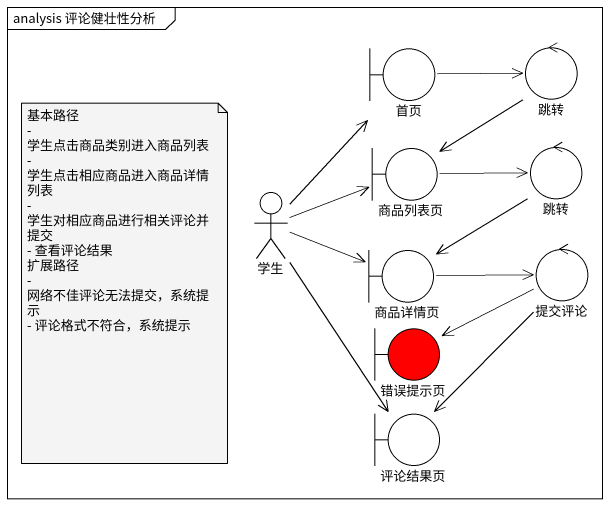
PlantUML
@startuml
mainframe analysis 评论健壮性分析
boundary 首页
control 跳转
boundary 商品列表页
control "跳转" as 跳转_2
actor 学生
boundary 商品详情页
control 提交评论
boundary 错误提示页 #FF0000
boundary 评论结果页
首页 -right-> 跳转
跳转 --> 商品列表页
商品列表页 -right-> 跳转_2
跳转_2 --> 商品详情页
学生 -up-> 首页
学生 -right-> 商品列表页
学生 -right-> 商品详情页
学生 --> 评论结果页
商品详情页 -right-> 提交评论
提交评论 -left-> 错误提示页
提交评论 --> 评论结果页
note as N1
  基本路径
  - 学生点击商品类别进入商品列表
  - 学生点击相应商品进入商品详情列表
  - 学生对相应商品进行相关评论并提交
  - 查看评论结果
  扩展路径
  - 网络不佳评论无法提交，系统提示
  - 评论格式不符合，系统提示
end note
@enduml
